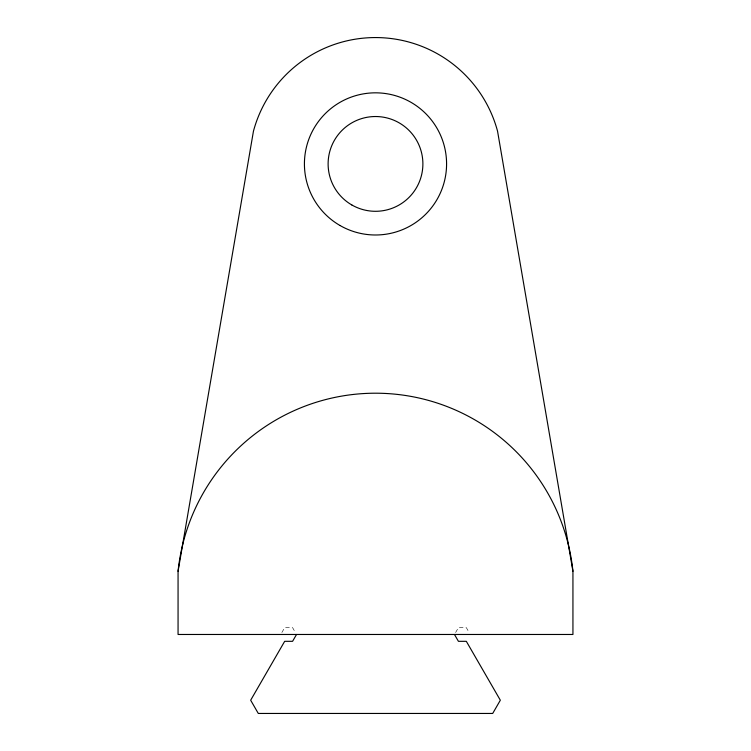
<?xml version="1.0" encoding="UTF-8"?>
<svg xmlns="http://www.w3.org/2000/svg" width="751" height="751" viewBox="0 0 751 751"><rect width="100%" height="100%" fill="white"/><g stroke="black" fill="none" stroke-linecap="round" stroke-linejoin="round"><path stroke-width="0.56" stroke-dasharray="3.75 2.82" d="M281.86 632.52L284.676 627.639L292.58 627.639L295.396 632.52M455.604 632.52L458.42 627.639L466.324 627.639L469.14 632.52"/><path stroke-width="1.13" d="M178.062 571.295L253.444 131.209A126.365 126.365 0 0 1 497.556 131.209L572.938 571.295L572.938 634.473L178.062 634.473L178.062 571.295A198.489 198.489 0 0 1 572.938 571.295M296.523 634.473L292.58 641.316L284.676 641.316L250.665 700.223L258.297 713.45L492.703 713.45L500.335 700.223L466.324 641.316L458.42 641.316L454.477 634.473M351.806 204.948A47.388 47.388 0 0 0 422.888 163.915A47.388 47.388 0 0 0 351.806 122.873A47.388 47.388 0 0 0 351.806 204.948M339.959 225.469A71.082 71.082 0 0 0 446.582 163.915A71.082 71.082 0 0 0 339.959 102.352A71.082 71.082 0 0 0 339.959 225.469"/></g></svg>
